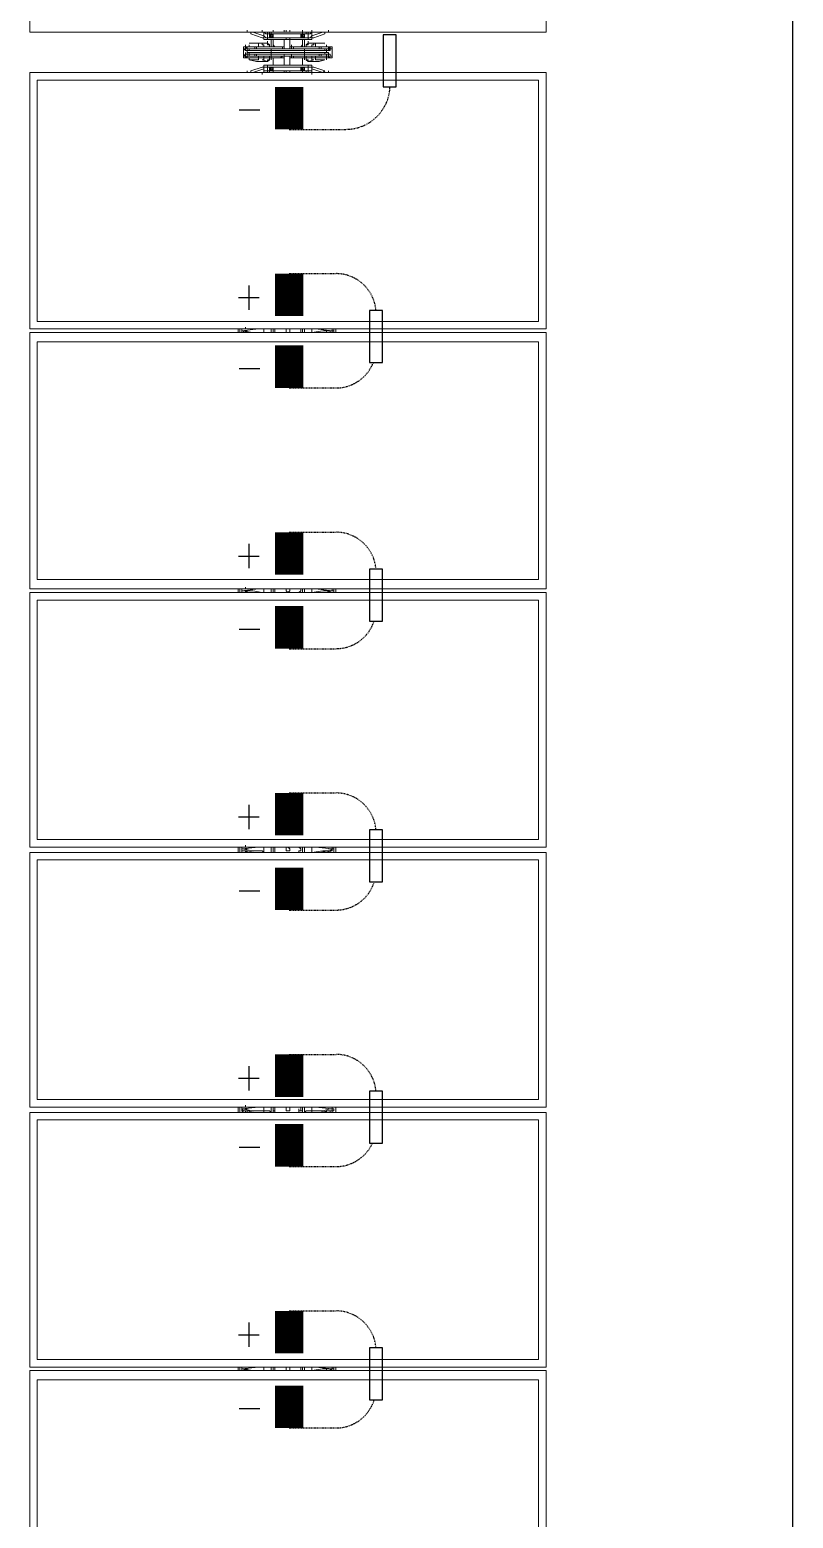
# Model space of a CAD drawing. Header units: feet. Extents: x -13743 to 68376, y -48 to 67763.
# Drawn here: x -63.2 to 70.7, y 64469.4 to 64730.5 of the extents above; entities that cross this region are included whole.
import ezdxf
from ezdxf.lldxf.tags import DXFTag

# ---------------------------------------------------------------- set-up
doc = ezdxf.new("R2010")
doc.units = ezdxf.units.FT
doc.header["$MEASUREMENT"] = 0
doc.linetypes.add('HIDDEN', pattern=[0.375, 0.25, -0.125])
for name, color, linetype in [('E-DC HARNESS-POS', 10, 'DC HARNESS CABLE'), ('E-HARN-COMP', 8, 'Continuous'), ('E-TRNK-CABL-NEG', 6, 'HIDDEN'), ('E-TRUNK-CABLE-POS', 6, 'HIDDEN'), ('Polarity-Text', 7, 'Continuous')]:
    doc.layers.add(name, color=color, linetype=linetype)
doc.styles.get("Standard").update_dxf_attribs({"font": 'arial.ttf'})
tags = doc.linetypes.add('DC HARNESS CABLE', pattern='A,0.5,-0.2,["DH",Standard,S=0.1,R=0,X=-0.1,Y=-0.05],-0.2', length=0.9).pattern_tags.tags
tags[6] = DXFTag(74, 10)

# ---------------------------------------------------------------- blocks, each defined once
blk = doc.blocks.new('A$C4742fff2')
at = {"lineweight": 5}
for points in [[(2.8999, 0.4666), (2.6682, 0.4666), (2.6682, 0), (2.8999, 0)], [(2.6766, 0.46), (2.8915, 0.46), (2.8915, 0.0067), (2.6766, 0.0067)], [(2.9032, 0), (3.1332, 0), (3.1332, 0.4666), (2.9032, 0.4666)], [(2.9099, 0.46), (3.1265, 0.46), (3.1265, 0.0067), (2.9099, 0.0067)], [(3.1382, 0), (3.3682, 0), (3.3682, 0.4666), (3.1382, 0.4666)], [(3.3615, 0.0067), (3.3615, 0.46), (3.1449, 0.46), (3.1449, 0.0067)], [(3.6032, 0.4666), (3.6032, 0), (3.3732, 0), (3.3732, 0.4666)], [(3.5965, 0.46), (3.3799, 0.46), (3.3799, 0.0067), (3.5965, 0.0067)], [(3.8382, 0.4666), (3.6065, 0.4666), (3.6065, 0), (3.8382, 0)], [(3.8298, 0.0067), (3.8298, 0.46), (3.6149, 0.46), (3.6149, 0.0067)], [(4.0732, 0), (3.8415, 0), (3.8415, 0.4666), (4.0732, 0.4666)], [(4.0665, 0.0067), (4.0665, 0.46), (3.8482, 0.46), (3.8482, 0.0067)], [(4.1098, 0), (4.3415, 0), (4.3415, 0.4666), (4.1098, 0.4666)], [(4.0732, 0.2683), (4.0732, 0.27), (4.0732, 0.2767), (4.0732, 0.27)], [(4.0898, 0.2733), (4.0882, 0.2733)], [(4.0948, 0.2683), (4.0932, 0.2683), (4.0932, 0.2717), (4.0948, 0.2733), (4.0948, 0.2717), (4.0948, 0.2733), (4.0965, 0.2733), (4.0948, 0.2733), (4.0965, 0.2733), (4.0948, 0.2733), (4.0932, 0.2717), (4.0948, 0.2717), (4.0932, 0.2717), (4.0948, 0.2717), (4.0932, 0.2717), (4.0932, 0.2683), (4.0948, 0.2683), (4.0948, 0.27), (4.0932, 0.27), (4.0948, 0.27), (4.0965, 0.27), (4.0948, 0.27), (4.0965, 0.27), (4.0965, 0.2717), (4.0982, 0.2717), (4.0965, 0.2717), (4.0965, 0.2733), (4.0948, 0.2733), (4.0965, 0.2733), (4.0948, 0.2733), (4.0965, 0.2733), (4.0965, 0.2717), (4.0965, 0.27), (4.0948, 0.27)], [(4.0948, 0.2717), (4.0965, 0.2717), (4.0948, 0.2717), (4.0932, 0.2717)], [(4.0965, 0.2717), (4.0948, 0.2717)], [(4.1098, 0.27), (4.1098, 0.2683), (4.1098, 0.27), (4.1098, 0.2767)], [(4.0732, 0.2167), (4.0732, 0.215), (4.0748, 0.215), (4.0782, 0.215), (4.0798, 0.215), (4.0798, 0.2517), (4.0782, 0.2517), (4.0798, 0.2517), (4.0798, 0.255), (4.0782, 0.255), (4.0782, 0.2517), (4.0748, 0.2517), (4.0748, 0.25), (4.0732, 0.25), (4.0732, 0.2517), (4.0732, 0.25), (4.0748, 0.25), (4.0748, 0.2517), (4.0782, 0.2517), (4.0782, 0.255), (4.0765, 0.255), (4.0782, 0.255), (4.0782, 0.2567), (4.0748, 0.2667), (4.0782, 0.2567), (4.0782, 0.255), (4.0765, 0.255), (4.0732, 0.255), (4.0748, 0.255), (4.0748, 0.2517), (4.0732, 0.2517), (4.0732, 0.2533), (4.0732, 0.2517), (4.0748, 0.2517), (4.0748, 0.255), (4.0732, 0.255), (4.0765, 0.255), (4.0782, 0.255), (4.0782, 0.2567), (4.0782, 0.255), (4.0798, 0.255), (4.0782, 0.255), (4.0798, 0.255), (4.0798, 0.2517), (4.0782, 0.2517), (4.0798, 0.2517), (4.0798, 0.215), (4.0782, 0.215), (4.0748, 0.215), (4.0748, 0.2117), (4.0732, 0.2117), (4.0765, 0.2117), (4.0782, 0.2117), (4.0782, 0.21), (4.0748, 0.2), (4.0782, 0.21), (4.0782, 0.2117), (4.0765, 0.2117), (4.0782, 0.2117), (4.0782, 0.21), (4.0782, 0.2117), (4.0798, 0.2117), (4.0798, 0.215), (4.0782, 0.215), (4.0782, 0.2117), (4.0765, 0.2117), (4.0732, 0.2117), (4.0748, 0.2117), (4.0748, 0.215), (4.0732, 0.215)], [(4.0848, 0.2517), (4.0848, 0.25), (4.0832, 0.2517), (4.0848, 0.25), (4.0832, 0.2517), (4.0832, 0.2617), (4.0832, 0.2517), (4.0832, 0.2533), (4.0832, 0.2517), (4.0832, 0.2617), (4.0848, 0.2683), (4.0832, 0.2617), (4.0832, 0.2517), (4.0848, 0.25), (4.0832, 0.2517), (4.0848, 0.25), (4.0848, 0.2517), (4.0832, 0.2517)], [(4.0832, 0.26), (4.0832, 0.2583)], [(4.0848, 0.2567), (4.0832, 0.2517), (4.0848, 0.2517), (4.0848, 0.25), (4.0865, 0.25), (4.0865, 0.255), (4.0848, 0.255)], [(4.0848, 0.2567), (4.0832, 0.2517), (4.0848, 0.2517), (4.0848, 0.25), (4.0865, 0.25), (4.0865, 0.255), (4.0848, 0.255)], [(4.0865, 0.2683), (4.0865, 0.26), (4.0865, 0.2683), (4.0848, 0.2683), (4.0848, 0.26), (4.0848, 0.2683)], [(4.0848, 0.26), (4.0865, 0.26), (4.0865, 0.2567), (4.0865, 0.26)], [(4.0898, 0.2683), (4.0898, 0.2483), (4.0882, 0.2483), (4.0882, 0.2683)], [(4.0898, 0.2683), (4.0898, 0.2483), (4.0882, 0.2483), (4.0882, 0.2683)], [(4.0898, 0.2633), (4.0882, 0.2633)], [(4.0898, 0.2617), (4.0882, 0.2617)], [(4.0965, 0.2633), (4.0948, 0.2633)], [(4.0965, 0.24), (4.0965, 0.2617), (4.0948, 0.2617), (4.0965, 0.2617), (4.0965, 0.24), (4.0965, 0.2383), (4.0948, 0.2383), (4.0965, 0.2383)], [(4.0982, 0.2683), (4.0965, 0.2683), (4.0965, 0.26), (4.0965, 0.2567), (4.0965, 0.26), (4.0965, 0.2683)], [(4.0998, 0.2683), (4.0998, 0.2617), (4.0998, 0.2517), (4.0982, 0.2517), (4.0982, 0.25), (4.0965, 0.25), (4.0982, 0.25), (4.0982, 0.2517), (4.0998, 0.2517), (4.0998, 0.2617), (4.0998, 0.2683), (4.0998, 0.26), (4.0965, 0.26), (4.0998, 0.26)], [(4.0998, 0.2517), (4.0998, 0.2567), (4.0982, 0.2567), (4.0982, 0.255), (4.0965, 0.255), (4.0965, 0.25), (4.0965, 0.255), (4.0982, 0.255), (4.0982, 0.2567), (4.0998, 0.2567), (4.0998, 0.2517), (4.0982, 0.25), (4.0998, 0.2517), (4.0998, 0.2617), (4.0998, 0.2517), (4.1015, 0.2517)], [(4.0998, 0.2583), (4.0998, 0.26)], [(4.1048, 0.2517), (4.1048, 0.2533), (4.1065, 0.255), (4.1098, 0.255), (4.1082, 0.2533), (4.1082, 0.2517), (4.1048, 0.2517), (4.1032, 0.2517), (4.1032, 0.255), (4.1048, 0.255), (4.1032, 0.255), (4.1032, 0.2517), (4.1048, 0.2517), (4.1048, 0.2533), (4.1065, 0.255), (4.1048, 0.255), (4.1048, 0.2567), (4.1082, 0.2667), (4.1048, 0.2567), (4.1048, 0.255), (4.1065, 0.255), (4.1098, 0.255), (4.1082, 0.2533), (4.1082, 0.2517), (4.1098, 0.2517), (4.1098, 0.2533), (4.1098, 0.2517), (4.1098, 0.25), (4.1098, 0.2517), (4.1082, 0.2517), (4.1082, 0.25), (4.1098, 0.25), (4.1098, 0.2167), (4.1082, 0.2167), (4.1098, 0.2167), (4.1098, 0.25), (4.1082, 0.25), (4.1082, 0.2517)], [(4.1048, 0.2567), (4.1048, 0.255), (4.1065, 0.255), (4.1082, 0.255), (4.1065, 0.255), (4.1048, 0.255)], [(4.0782, 0.25), (4.0782, 0.2483), (4.0782, 0.2467), (4.0765, 0.2467), (4.0748, 0.2467), (4.0732, 0.2467), (4.0748, 0.2467), (4.0765, 0.2467), (4.0782, 0.2467), (4.0782, 0.2483), (4.0765, 0.2483), (4.0748, 0.2483), (4.0748, 0.2467), (4.0765, 0.2467), (4.0782, 0.2467), (4.0782, 0.2483), (4.0765, 0.2483), (4.0748, 0.2483), (4.0748, 0.25), (4.0765, 0.25)], [(4.0748, 0.2167), (4.0748, 0.215), (4.0748, 0.2167), (4.0732, 0.2167), (4.0732, 0.25), (4.0732, 0.2167)], [(4.0765, 0.25), (4.0748, 0.2483), (4.0765, 0.2467), (4.0782, 0.2483)], [(4.0765, 0.25), (4.0748, 0.2483), (4.0765, 0.2467), (4.0782, 0.2483)], [(4.0765, 0.2483), (4.0782, 0.2483), (4.0782, 0.2467), (4.0765, 0.2467), (4.0748, 0.2467), (4.0748, 0.2483)], [(4.0782, 0.2483), (4.0765, 0.2483)], [(4.0782, 0.2483), (4.0765, 0.2483)], [(4.0798, 0.2467), (4.0865, 0.2467)], [(4.0865, 0.2483), (4.0848, 0.2483)], [(4.0882, 0.2483), (4.0865, 0.2483)], [(4.0965, 0.2483), (4.0982, 0.2483), (4.1032, 0.2483)], [(4.0965, 0.2483), (4.0982, 0.2483), (4.1032, 0.2483)], [(4.0965, 0.2467), (4.1032, 0.2467)], [(4.0965, 0.245), (4.0982, 0.2467)], [(4.1015, 0.2517), (4.0998, 0.2517), (4.0982, 0.25), (4.0982, 0.2517), (4.0982, 0.25), (4.0998, 0.2517), (4.0998, 0.2533), (4.0998, 0.2517)], [(4.0998, 0.2517), (4.0982, 0.25)], [(4.0998, 0.2483), (4.0982, 0.2483)], [(4.0998, 0.2483), (4.0982, 0.2483)], [(4.1048, 0.215), (4.1032, 0.215), (4.1032, 0.2117), (4.1048, 0.2117), (4.1065, 0.2117), (4.1048, 0.2133), (4.1048, 0.215), (4.1032, 0.215), (4.1032, 0.2517), (4.1048, 0.2517), (4.1032, 0.2517), (4.1032, 0.215), (4.1048, 0.215), (4.1082, 0.215), (4.1082, 0.2167), (4.1082, 0.215)], [(4.1082, 0.2483), (4.1065, 0.25), (4.1065, 0.2483), (4.1048, 0.2483), (4.1048, 0.2467), (4.1065, 0.2467), (4.1082, 0.2467)], [(4.1065, 0.25), (4.1048, 0.2483), (4.1065, 0.2467), (4.1082, 0.2483)], [(4.1082, 0.2467), (4.1082, 0.2483), (4.1065, 0.25), (4.1065, 0.2483), (4.1082, 0.2483), (4.1065, 0.2483), (4.1082, 0.2483), (4.1065, 0.2483), (4.1082, 0.2483), (4.1065, 0.2483), (4.1082, 0.2483), (4.1065, 0.2483), (4.1048, 0.2483), (4.1048, 0.2467), (4.1065, 0.2467)], [(4.1065, 0.25), (4.1048, 0.2483), (4.1065, 0.2467), (4.1082, 0.2483)], [(4.1082, 0.25), (4.1082, 0.2483), (4.1082, 0.25), (4.1065, 0.25)], [(4.1082, 0.2467), (4.1065, 0.2467), (4.1082, 0.2467), (4.1082, 0.2483), (4.1098, 0.2483), (4.1082, 0.2483)], [(4.1115, 0.2467), (4.1098, 0.2467)], [(2.9015, 0.235), (2.8999, 0.235), (2.8999, 0.2317), (2.9032, 0.2317), (2.9032, 0.2333), (2.9032, 0.235)], [(3.1365, 0.235), (3.1349, 0.235), (3.1349, 0.2317), (3.1382, 0.2317), (3.1382, 0.2333), (3.1382, 0.235)], [(3.3715, 0.235), (3.3699, 0.235), (3.3699, 0.2317), (3.3715, 0.2317), (3.3732, 0.2333), (3.3732, 0.235)], [(3.6049, 0.235), (3.6032, 0.2333), (3.6049, 0.2317), (3.6065, 0.2317), (3.6065, 0.2333), (3.6065, 0.235)], [(3.8398, 0.235), (3.8382, 0.235), (3.8382, 0.2317), (3.8415, 0.2317), (3.8415, 0.2333), (3.8415, 0.235)], [(4.0748, 0.2367), (4.0732, 0.2367)], [(4.0748, 0.235), (4.0732, 0.235)], [(4.0748, 0.2317), (4.0732, 0.2317)], [(4.0748, 0.2317), (4.0732, 0.2317)], [(4.0798, 0.2367), (4.0882, 0.2367), (4.0865, 0.2367), (4.0882, 0.2367), (4.0898, 0.2367), (4.0882, 0.2367)], [(4.0798, 0.235), (4.0798, 0.2317), (4.0882, 0.2317), (4.0798, 0.2317)], [(4.0882, 0.2367), (4.0865, 0.2367)], [(4.0898, 0.2367), (4.0882, 0.2367), (4.0865, 0.2367), (4.0882, 0.2367)], [(4.0882, 0.2367), (4.0865, 0.2367)], [(4.0898, 0.23), (4.0882, 0.23), (4.0865, 0.23), (4.0865, 0.2267), (4.0865, 0.23), (4.0865, 0.2317), (4.0865, 0.23), (4.0882, 0.23), (4.0898, 0.23), (4.0882, 0.23)], [(4.0865, 0.2317), (4.0865, 0.23)], [(4.0865, 0.23), (4.0865, 0.2267)], [(4.0948, 0.2367), (4.1032, 0.2367)], [(4.1048, 0.2317), (4.1032, 0.2317), (4.0948, 0.2317), (4.1032, 0.2317)], [(4.0982, 0.2367), (4.0965, 0.2367), (4.0965, 0.24), (4.0965, 0.2367)], [(4.0982, 0.2367), (4.0965, 0.2367)], [(4.0965, 0.23), (4.0982, 0.23), (4.0965, 0.23), (4.0965, 0.2317)], [(4.0965, 0.2267), (4.0965, 0.23)], [(4.1032, 0.2317), (4.1032, 0.235), (4.1048, 0.235), (4.1032, 0.235)], [(4.1115, 0.2367), (4.1098, 0.2367)], [(4.1115, 0.235), (4.1098, 0.235)], [(4.1115, 0.2317), (4.1098, 0.2317)], [(4.1115, 0.2317), (4.1098, 0.2317)], [(4.0765, 0.2183), (4.0782, 0.2183), (4.0782, 0.22), (4.0765, 0.22), (4.0748, 0.22), (4.0732, 0.22), (4.0748, 0.22), (4.0765, 0.22), (4.0782, 0.22), (4.0765, 0.22), (4.0782, 0.22), (4.0765, 0.22), (4.0782, 0.22), (4.0765, 0.22), (4.0782, 0.22), (4.0765, 0.22), (4.0782, 0.22), (4.0782, 0.2183), (4.0765, 0.2183), (4.0748, 0.2183), (4.0748, 0.22), (4.0748, 0.2217), (4.0765, 0.2217), (4.0782, 0.2217), (4.0782, 0.22), (4.0782, 0.2183)], [(4.0765, 0.2217), (4.0748, 0.22), (4.0765, 0.2183), (4.0782, 0.22)], [(4.0765, 0.2217), (4.0748, 0.22), (4.0765, 0.2183), (4.0782, 0.22)], [(4.0765, 0.2183), (4.0748, 0.2183), (4.0748, 0.22), (4.0748, 0.2183)], [(4.0782, 0.22), (4.0765, 0.22)], [(4.0782, 0.22), (4.0765, 0.22)], [(4.0865, 0.2117), (4.0865, 0.2083), (4.0865, 0.2117), (4.0848, 0.2117), (4.0848, 0.21), (4.0832, 0.215), (4.0832, 0.2133), (4.0832, 0.215), (4.0848, 0.215), (4.0848, 0.2167), (4.0865, 0.2167), (4.0865, 0.2117), (4.0865, 0.2167), (4.0848, 0.2167), (4.0848, 0.215), (4.0832, 0.215), (4.0848, 0.2167), (4.0832, 0.215), (4.0848, 0.21), (4.0848, 0.2117)], [(4.0832, 0.215), (4.0848, 0.2167), (4.0848, 0.215), (4.0848, 0.2167), (4.0832, 0.215), (4.0848, 0.2167)], [(4.0965, 0.2267), (4.0965, 0.205), (4.0948, 0.205), (4.0965, 0.205), (4.0965, 0.2267), (4.0965, 0.2283), (4.0948, 0.2283), (4.0965, 0.2283)], [(4.0982, 0.22), (4.1032, 0.22), (4.0965, 0.22), (4.1032, 0.22), (4.0982, 0.22), (4.0965, 0.2217)], [(4.0982, 0.2183), (4.0998, 0.2183), (4.0982, 0.2183), (4.0965, 0.2183), (4.1032, 0.2183), (4.0965, 0.2183)], [(4.0965, 0.2083), (4.0965, 0.2117), (4.0965, 0.2167), (4.0982, 0.2167), (4.0982, 0.215), (4.0998, 0.215), (4.0998, 0.21), (4.0998, 0.215), (4.0982, 0.215), (4.0982, 0.2167), (4.0965, 0.2167), (4.0965, 0.2117), (4.0982, 0.2117), (4.0982, 0.21), (4.0998, 0.21), (4.0998, 0.2083), (4.0998, 0.21), (4.0982, 0.21), (4.0982, 0.2117), (4.0965, 0.2117)], [(4.0998, 0.2183), (4.0982, 0.2183)], [(4.0982, 0.2167), (4.0998, 0.215)], [(4.0982, 0.2167), (4.0998, 0.215), (4.0998, 0.205), (4.0998, 0.215), (4.0998, 0.2133), (4.0998, 0.215), (4.0998, 0.2), (4.0998, 0.215), (4.0982, 0.2167), (4.0998, 0.215), (4.0982, 0.2167), (4.0982, 0.215)], [(4.1065, 0.2217), (4.1048, 0.22), (4.1065, 0.2183), (4.1082, 0.22)], [(4.1048, 0.2217), (4.1048, 0.22), (4.1048, 0.2183), (4.1065, 0.2183), (4.1048, 0.2183), (4.1048, 0.22), (4.1065, 0.22), (4.1082, 0.22), (4.1065, 0.22), (4.1082, 0.22), (4.1065, 0.22), (4.1082, 0.22), (4.1065, 0.22), (4.1082, 0.22), (4.1065, 0.22), (4.1082, 0.22), (4.1082, 0.2217), (4.1065, 0.2217)], [(4.1098, 0.22), (4.1115, 0.22), (4.1098, 0.22), (4.1082, 0.22), (4.1082, 0.2183), (4.1082, 0.22), (4.1065, 0.2217), (4.1065, 0.22), (4.1082, 0.22), (4.1065, 0.22), (4.1082, 0.22), (4.1065, 0.22), (4.1082, 0.22), (4.1065, 0.22), (4.1082, 0.22), (4.1065, 0.22), (4.1048, 0.22), (4.1048, 0.2183), (4.1065, 0.2183), (4.1048, 0.2183), (4.1048, 0.22), (4.1048, 0.2217), (4.1065, 0.2217), (4.1082, 0.2217), (4.1082, 0.22), (4.1065, 0.2217), (4.1065, 0.22), (4.1082, 0.22)], [(4.1065, 0.2217), (4.1048, 0.22), (4.1065, 0.2183), (4.1082, 0.22)], [(4.1082, 0.2183), (4.1065, 0.2183), (4.1082, 0.2183), (4.1065, 0.2183), (4.1082, 0.2183), (4.1082, 0.22)], [(4.1098, 0.215), (4.1098, 0.2167)], [(4.0732, 0.215), (4.0732, 0.2133)], [(4.0782, 0.215), (4.0798, 0.215), (4.0798, 0.2117), (4.0782, 0.2117)], [(4.0832, 0.215), (4.0832, 0.205), (4.0832, 0.215), (4.0832, 0.205), (4.0848, 0.2), (4.0848, 0.2083), (4.0865, 0.2083), (4.0865, 0.1983), (4.0848, 0.1983), (4.0865, 0.1983), (4.0865, 0.2083), (4.0848, 0.2083), (4.0848, 0.2), (4.0832, 0.205)], [(4.0832, 0.21), (4.0832, 0.2083)], [(4.0898, 0.205), (4.0882, 0.205)], [(4.0898, 0.2033), (4.0882, 0.2033)], [(4.0965, 0.2033), (4.0948, 0.2033)], [(4.0982, 0.1983), (4.0965, 0.1983), (4.0982, 0.1983), (4.0965, 0.1983), (4.0965, 0.2083), (4.0998, 0.2083), (4.0998, 0.2), (4.0998, 0.2083), (4.0965, 0.2083), (4.0965, 0.1983)], [(4.1015, 0.215), (4.0998, 0.215)], [(4.1048, 0.2117), (4.1048, 0.21), (4.1048, 0.2117), (4.1032, 0.2117), (4.1032, 0.215), (4.1048, 0.215), (4.1048, 0.2133), (4.1065, 0.2117)], [(4.1065, 0.2117), (4.1098, 0.2117), (4.1082, 0.2133), (4.1082, 0.215), (4.1098, 0.215), (4.1098, 0.2133), (4.1098, 0.215), (4.1082, 0.215), (4.1082, 0.2133), (4.1098, 0.2117), (4.1065, 0.2117), (4.1048, 0.2117), (4.1048, 0.21), (4.1082, 0.2), (4.1048, 0.21), (4.1048, 0.2117), (4.1065, 0.2117), (4.1082, 0.2117)], [(4.0732, 0.1967), (4.0732, 0.1983), (4.0732, 0.1967), (4.0732, 0.19)], [(4.0865, 0.1933), (4.0865, 0.195), (4.0882, 0.1967), (4.0882, 0.1983), (4.0865, 0.1983), (4.0882, 0.1983), (4.0882, 0.1967), (4.0865, 0.195)], [(4.0882, 0.1933), (4.0865, 0.1933), (4.0882, 0.1933), (4.0898, 0.1933), (4.0882, 0.1933), (4.0898, 0.1933), (4.0882, 0.1933), (4.0882, 0.195), (4.0898, 0.195), (4.0882, 0.195), (4.0898, 0.195), (4.0882, 0.195)], [(4.0898, 0.1967), (4.0898, 0.195), (4.0882, 0.195), (4.0898, 0.195)], [(4.0915, 0.1967), (4.0898, 0.1967)], [(4.0932, 0.1983), (4.0915, 0.1983)], [(4.0948, 0.2), (4.0932, 0.2)], [(4.0948, 0.195), (4.0932, 0.195)], [(4.0965, 0.195), (4.0948, 0.195)], [(4.0965, 0.195), (4.0948, 0.195)], [(4.1098, 0.19), (4.1098, 0.1967), (4.1098, 0.1983), (4.1098, 0.1967)]]:
    blk.add_lwpolyline(points, close=True, dxfattribs=at)
for points in [[(4.0665, 0.0067), (4.0665, 0.46)], [(4.0732, 0), (4.0732, 0.4666)], [(4.1098, 0.4666), (4.1098, 0)], [(2.9032, 0.2783), (2.8999, 0.2783)], [(2.8999, 0.27), (2.8999, 0.2717), (2.9015, 0.2733), (2.9015, 0.275), (2.9032, 0.275), (2.9015, 0.275), (2.8999, 0.265), (2.8999, 0.255), (2.9015, 0.255)], [(2.9015, 0.27), (2.9015, 0.2733)], [(3.1382, 0.2783), (3.1332, 0.2783)], [(3.1332, 0.255), (3.1349, 0.255), (3.1349, 0.265), (3.1365, 0.275), (3.1382, 0.275), (3.1365, 0.275), (3.1349, 0.2733), (3.1349, 0.2717), (3.1349, 0.27)], [(3.1365, 0.27), (3.1365, 0.2733)], [(3.3732, 0.2783), (3.3682, 0.2783)], [(3.3682, 0.27), (3.3699, 0.2717), (3.3699, 0.275), (3.3715, 0.275), (3.3732, 0.275)], [(3.3699, 0.255), (3.3682, 0.255), (3.3699, 0.2567), (3.3699, 0.265), (3.3715, 0.275)], [(3.3715, 0.27), (3.3715, 0.2733)], [(3.6065, 0.2783), (3.6032, 0.2783)], [(3.6032, 0.27), (3.6049, 0.2717), (3.6049, 0.275), (3.6065, 0.275)], [(3.6049, 0.255), (3.6032, 0.255), (3.6032, 0.2567), (3.6049, 0.265), (3.6049, 0.275)], [(3.6065, 0.27), (3.6065, 0.2733)], [(3.8415, 0.2783), (3.8382, 0.2783)], [(3.8398, 0.255), (3.8382, 0.255), (3.8382, 0.265), (3.8398, 0.275), (3.8415, 0.275), (3.8398, 0.275), (3.8398, 0.2733), (3.8382, 0.2733), (3.8382, 0.2717), (3.8382, 0.27)], [(3.8398, 0.27), (3.8398, 0.2733)], [(4.0882, 0.2683), (4.0882, 0.27), (4.0865, 0.2717), (4.0865, 0.2733), (4.0882, 0.2733), (4.0882, 0.2717), (4.0898, 0.2717), (4.0898, 0.2683), (4.0915, 0.2683), (4.0915, 0.27), (4.0898, 0.27), (4.0915, 0.27), (4.0932, 0.27), (4.0948, 0.27)], [(4.0898, 0.2733), (4.0882, 0.2733), (4.0898, 0.2717), (4.0898, 0.2683), (4.0915, 0.2683), (4.0915, 0.2483), (4.0915, 0.2683), (4.0915, 0.27), (4.0898, 0.27), (4.0882, 0.27), (4.0865, 0.27), (4.0865, 0.2717), (4.0882, 0.2717), (4.0882, 0.2733), (4.0865, 0.2733), (4.0865, 0.2717), (4.0882, 0.27), (4.0882, 0.2683)], [(4.0865, 0.2617), (4.0865, 0.24), (4.0865, 0.2367), (4.0865, 0.24), (4.0865, 0.2367), (4.0865, 0.24), (4.0882, 0.2383), (4.0865, 0.24), (4.0865, 0.2617), (4.0865, 0.2717), (4.0865, 0.27), (4.0882, 0.27)], [(4.0865, 0.2717), (4.0882, 0.2717)], [(4.0865, 0.2717), (4.0865, 0.2617)], [(4.0898, 0.2717), (4.0882, 0.2733)], [(4.0882, 0.2733), (4.0898, 0.2733)], [(4.0882, 0.2733), (4.0898, 0.2733)], [(4.0882, 0.2733), (4.0898, 0.2733)], [(4.0882, 0.2733), (4.0898, 0.2733)], [(4.0882, 0.2733), (4.0898, 0.2733)], [(4.0882, 0.2717), (4.0898, 0.2717), (4.0882, 0.2717)], [(4.0882, 0.2717), (4.0898, 0.2717)], [(4.0882, 0.2717), (4.0898, 0.2717), (4.0882, 0.2717)], [(4.0882, 0.27), (4.0898, 0.27)], [(4.0948, 0.2733), (4.0898, 0.2733)], [(4.0948, 0.2733), (4.0898, 0.2733)], [(4.0898, 0.2717), (4.0915, 0.2717)], [(4.0898, 0.2717), (4.0915, 0.2717)], [(4.0898, 0.2717), (4.0915, 0.2717)], [(4.0898, 0.2717), (4.0915, 0.2717)], [(4.0898, 0.2717), (4.0915, 0.2717)], [(4.0898, 0.2717), (4.0915, 0.2717)], [(4.0898, 0.2717), (4.0915, 0.2717)], [(4.0898, 0.2717), (4.0915, 0.2717)], [(4.0898, 0.27), (4.0915, 0.27)], [(4.0915, 0.27), (4.0932, 0.27)], [(4.0932, 0.2717), (4.0948, 0.2717)], [(4.0932, 0.2717), (4.0948, 0.2717)], [(4.0932, 0.27), (4.0948, 0.27)], [(4.0965, 0.2717), (4.0948, 0.27)], [(4.0965, 0.2717), (4.0948, 0.27)], [(4.0965, 0.2617), (4.0965, 0.2717)], [(4.0965, 0.2617), (4.0965, 0.2717)], [(4.0732, 0.2667), (4.0732, 0.2667)], [(4.0732, 0.2667), (4.0732, 0.2667)], [(4.0832, 0.2617), (4.0832, 0.2617)], [(4.0832, 0.2617), (4.0832, 0.2617)], [(4.0898, 0.2), (4.0915, 0.2), (4.0915, 0.1967), (4.0898, 0.1967), (4.0898, 0.195), (4.0882, 0.195), (4.0882, 0.1933), (4.0932, 0.1933), (4.0948, 0.1933), (4.0965, 0.1933), (4.0948, 0.1933), (4.0948, 0.195), (4.0932, 0.195), (4.0932, 0.1967), (4.0932, 0.195), (4.0948, 0.195), (4.0932, 0.1967), (4.0932, 0.195), (4.0932, 0.1967), (4.0948, 0.1967), (4.0932, 0.1967), (4.0948, 0.1967), (4.0932, 0.1967), (4.0932, 0.1983), (4.0932, 0.2183), (4.0915, 0.2183), (4.0915, 0.2483), (4.0932, 0.2483), (4.0932, 0.2683), (4.0948, 0.2683), (4.0948, 0.2483), (4.0932, 0.2483), (4.0932, 0.2183), (4.0948, 0.2183), (4.0948, 0.2483), (4.0948, 0.2183), (4.0932, 0.2183), (4.0932, 0.2483), (4.0948, 0.2483), (4.0948, 0.2683), (4.0932, 0.2683), (4.0932, 0.2483), (4.0915, 0.2483), (4.0915, 0.2183), (4.0932, 0.2183), (4.0932, 0.1983), (4.0948, 0.1983), (4.0948, 0.2183), (4.0948, 0.1983), (4.0932, 0.1983), (4.0932, 0.1967), (4.0948, 0.1967), (4.0932, 0.1967), (4.0948, 0.195), (4.0948, 0.1933), (4.0948, 0.195), (4.0948, 0.1933), (4.0965, 0.1933), (4.0965, 0.195), (4.0965, 0.1967), (4.0948, 0.1967), (4.0932, 0.1967), (4.0948, 0.1967), (4.0965, 0.1967), (4.0965, 0.195), (4.0965, 0.1967), (4.0948, 0.1967), (4.0965, 0.1967), (4.0965, 0.205), (4.0965, 0.1967), (4.0965, 0.195), (4.0948, 0.1967), (4.0948, 0.1983), (4.0948, 0.1967), (4.0965, 0.195), (4.0965, 0.1933), (4.0948, 0.1933), (4.0932, 0.1933), (4.0882, 0.1933), (4.0882, 0.195), (4.0898, 0.195), (4.0898, 0.1967), (4.0915, 0.1967), (4.0898, 0.1967), (4.0882, 0.1967), (4.0898, 0.1967), (4.0898, 0.1983), (4.0898, 0.1967), (4.0882, 0.1967), (4.0865, 0.1967), (4.0865, 0.195), (4.0865, 0.1967), (4.0865, 0.205), (4.0865, 0.2267), (4.0865, 0.2283), (4.0882, 0.2283)], [(4.0982, 0.2683), (4.0982, 0.2683)], [(4.0982, 0.2683), (4.0982, 0.2683)], [(4.0998, 0.2617), (4.0998, 0.2617)], [(4.0998, 0.2617), (4.0998, 0.2617)], [(4.1098, 0.2667), (4.1098, 0.2667)], [(4.1098, 0.2667), (4.1098, 0.2667)], [(2.9015, 0.2483), (2.8999, 0.2483), (2.8999, 0.255)], [(2.9032, 0.2483), (2.8999, 0.2483)], [(2.9032, 0.2467), (2.8999, 0.2467), (2.9015, 0.2467)], [(2.8999, 0.2467), (2.8999, 0.245), (2.9032, 0.245)], [(3.1365, 0.2483), (3.1349, 0.2483), (3.1332, 0.2483), (3.1349, 0.25), (3.1349, 0.255)], [(3.1382, 0.2483), (3.1332, 0.2483)], [(3.1382, 0.2467), (3.1349, 0.2467), (3.1332, 0.2467)], [(3.1382, 0.245), (3.1349, 0.245), (3.1332, 0.245)], [(3.1349, 0.245), (3.1349, 0.2467)], [(3.3699, 0.2483), (3.3682, 0.2483), (3.3682, 0.255)], [(3.3732, 0.2483), (3.3682, 0.2483)], [(3.3732, 0.2467), (3.3682, 0.2467), (3.3699, 0.2467)], [(3.3732, 0.245), (3.3699, 0.245), (3.3682, 0.245), (3.3682, 0.2467)], [(3.6049, 0.2483), (3.6032, 0.2483), (3.6032, 0.255)], [(3.6065, 0.2483), (3.6032, 0.2483)], [(3.6065, 0.2467), (3.6032, 0.2467), (3.6049, 0.2467)], [(3.6032, 0.2467), (3.6032, 0.245), (3.6065, 0.245)], [(3.8398, 0.2483), (3.8382, 0.2483), (3.8382, 0.255)], [(3.8415, 0.2483), (3.8382, 0.2483)], [(3.8415, 0.2467), (3.8382, 0.2467), (3.8398, 0.2467)], [(3.8382, 0.2467), (3.8382, 0.245), (3.8415, 0.245)], [(4.0748, 0.25), (4.0748, 0.25)], [(4.0748, 0.25), (4.0748, 0.2483)], [(4.0748, 0.25), (4.0748, 0.25)], [(4.0765, 0.25), (4.0748, 0.25)], [(4.0748, 0.2483), (4.0765, 0.2483)], [(4.0748, 0.2483), (4.0748, 0.2467)], [(4.0748, 0.2483), (4.0748, 0.2483)], [(4.0748, 0.2483), (4.0748, 0.2467)], [(4.0748, 0.2483), (4.0748, 0.2483)], [(4.0748, 0.2467), (4.0748, 0.2467)], [(4.0748, 0.2467), (4.0748, 0.2467)], [(4.0765, 0.25), (4.0765, 0.2483), (4.0765, 0.25)], [(4.0765, 0.25), (4.0765, 0.25)], [(4.0765, 0.25), (4.0765, 0.2483), (4.0765, 0.25)], [(4.0765, 0.25), (4.0765, 0.25)], [(4.0782, 0.25), (4.0765, 0.25)], [(4.0765, 0.2483), (4.0782, 0.2483)], [(4.0765, 0.2483), (4.0782, 0.2483)], [(4.0765, 0.2483), (4.0782, 0.2483)], [(4.0765, 0.2483), (4.0782, 0.2483)], [(4.0765, 0.2483), (4.0782, 0.2483)], [(4.0765, 0.2483), (4.0782, 0.2483)], [(4.0765, 0.2483), (4.0782, 0.2483)], [(4.0765, 0.2483), (4.0782, 0.2483)], [(4.0765, 0.2483), (4.0782, 0.2483)], [(4.0765, 0.2483), (4.0782, 0.2483)], [(4.0765, 0.2483), (4.0782, 0.2483)], [(4.0765, 0.2483), (4.0782, 0.2483)], [(4.0765, 0.2483), (4.0782, 0.2483)], [(4.0765, 0.2467), (4.0765, 0.2467)], [(4.0765, 0.2467), (4.0765, 0.2467)], [(4.0782, 0.2517), (4.0782, 0.2517)], [(4.0782, 0.2517), (4.0782, 0.2517)], [(4.0782, 0.25), (4.0782, 0.25)], [(4.0782, 0.25), (4.0782, 0.25)], [(4.0782, 0.2483), (4.0782, 0.25)], [(4.0782, 0.2483), (4.0782, 0.2483)], [(4.0782, 0.2483), (4.0782, 0.2483)], [(4.0782, 0.2467), (4.0782, 0.2467)], [(4.0782, 0.2467), (4.0782, 0.2467)], [(4.0798, 0.2517), (4.0798, 0.2517)], [(4.0798, 0.2517), (4.0798, 0.2517)], [(4.0848, 0.2483), (4.0865, 0.2483)], [(4.0865, 0.2483), (4.0848, 0.2483)], [(4.0848, 0.2483), (4.0865, 0.2483)], [(4.0848, 0.2483), (4.0865, 0.2483)], [(4.0865, 0.2483), (4.0882, 0.2483)], [(4.0865, 0.2483), (4.0882, 0.2483)], [(4.0898, 0.2483), (4.0898, 0.2183), (4.0882, 0.2183), (4.0882, 0.2483)], [(4.0898, 0.2483), (4.0898, 0.2183), (4.0882, 0.2183), (4.0882, 0.2483)], [(4.0915, 0.2483), (4.0898, 0.2483)], [(4.0915, 0.2483), (4.0898, 0.2483)], [(4.1032, 0.2517), (4.1032, 0.2517)], [(4.1032, 0.2517), (4.1032, 0.2517)], [(4.1048, 0.25), (4.1048, 0.2483)], [(4.1048, 0.25), (4.1048, 0.25)], [(4.1065, 0.25), (4.1048, 0.25)], [(4.1048, 0.25), (4.1048, 0.2483)], [(4.1048, 0.25), (4.1048, 0.25)], [(4.1065, 0.25), (4.1048, 0.25)], [(4.1048, 0.2483), (4.1048, 0.2467)], [(4.1048, 0.2483), (4.1048, 0.2483)], [(4.1048, 0.2483), (4.1048, 0.2467)], [(4.1048, 0.2483), (4.1048, 0.2483)], [(4.1048, 0.2467), (4.1065, 0.2467)], [(4.1048, 0.2467), (4.1048, 0.2467)], [(4.1048, 0.2467), (4.1065, 0.2467)], [(4.1048, 0.2467), (4.1048, 0.2467)], [(4.1065, 0.25), (4.1065, 0.25)], [(4.1065, 0.25), (4.1065, 0.25)], [(4.1065, 0.2483), (4.1082, 0.2483)], [(4.1065, 0.2483), (4.1082, 0.2483)], [(4.1065, 0.2483), (4.1082, 0.2483)], [(4.1065, 0.2483), (4.1082, 0.2483)], [(4.1065, 0.2483), (4.1082, 0.2483)], [(4.1065, 0.2483), (4.1082, 0.2483)], [(4.1065, 0.2483), (4.1082, 0.2483)], [(4.1065, 0.2483), (4.1082, 0.2483)], [(4.1065, 0.2483), (4.1082, 0.2483)], [(4.1065, 0.2483), (4.1082, 0.2483)], [(4.1065, 0.2467), (4.1065, 0.2467)], [(4.1065, 0.2467), (4.1065, 0.2467)], [(4.1082, 0.25), (4.1082, 0.25)], [(4.1082, 0.25), (4.1082, 0.25)], [(4.1082, 0.2483), (4.1082, 0.2483)], [(4.1082, 0.2483), (4.1082, 0.2483)], [(4.1082, 0.2467), (4.1082, 0.2467)], [(4.1082, 0.2467), (4.1082, 0.2467)], [(4.0965, 0.2367), (4.0965, 0.24)], [(4.0965, 0.24), (4.0965, 0.2367)], [(4.0965, 0.2367), (4.0982, 0.2367)], [(4.0965, 0.2367), (4.0982, 0.2367)], [(4.0965, 0.2367), (4.0982, 0.2367)], [(4.0965, 0.2367), (4.0982, 0.2367)], [(4.0965, 0.23), (4.0965, 0.2317)], [(4.0965, 0.2317), (4.0965, 0.23)], [(4.0965, 0.23), (4.0965, 0.2267)], [(4.0965, 0.23), (4.0965, 0.2267)], [(4.0965, 0.23), (4.0982, 0.23)], [(4.0965, 0.23), (4.0982, 0.23)], [(2.9032, 0.2233), (2.9032, 0.2217), (2.8999, 0.2217), (2.8999, 0.2233), (2.8999, 0.22), (2.8999, 0.2183)], [(2.9032, 0.22), (2.8999, 0.22), (2.9015, 0.22)], [(2.9032, 0.2183), (2.8999, 0.2183), (2.8999, 0.2117), (2.9015, 0.2017), (2.9015, 0.1933), (2.9032, 0.1933)], [(3.1382, 0.2233), (3.1382, 0.2217), (3.1349, 0.2217), (3.1349, 0.2233), (3.1332, 0.2233)], [(3.1349, 0.2117), (3.1349, 0.2167), (3.1332, 0.2183), (3.1332, 0.22), (3.1349, 0.22), (3.1382, 0.22)], [(3.1382, 0.2183), (3.1349, 0.2183), (3.1332, 0.2183)], [(3.1349, 0.22), (3.1349, 0.2233), (3.1365, 0.2233)], [(3.3732, 0.2233), (3.3715, 0.2217), (3.3699, 0.2217), (3.3699, 0.2233), (3.3682, 0.2233), (3.3682, 0.22), (3.3682, 0.2183), (3.3682, 0.2117), (3.3699, 0.2017), (3.3699, 0.195), (3.3715, 0.1933), (3.3732, 0.1933)], [(3.3732, 0.22), (3.3682, 0.22), (3.3699, 0.22)], [(3.3682, 0.2183), (3.3732, 0.2183)], [(3.6065, 0.2233), (3.6065, 0.2217), (3.6049, 0.2217), (3.6032, 0.2233), (3.6032, 0.22)], [(3.6065, 0.2183), (3.6032, 0.2183), (3.6032, 0.22), (3.6065, 0.22)], [(3.6049, 0.1933), (3.6049, 0.2017), (3.6032, 0.2117), (3.6032, 0.2183)], [(3.8415, 0.2233), (3.8415, 0.2217), (3.8382, 0.2217), (3.8382, 0.2233), (3.8382, 0.22), (3.8382, 0.2183)], [(3.8415, 0.22), (3.8382, 0.22), (3.8398, 0.22)], [(3.8415, 0.2183), (3.8382, 0.2183), (3.8382, 0.2117), (3.8398, 0.2017), (3.8398, 0.1933), (3.8415, 0.1933)], [(4.0748, 0.2217), (4.0748, 0.2217)], [(4.0748, 0.2217), (4.0748, 0.22)], [(4.0748, 0.2217), (4.0748, 0.2217)], [(4.0765, 0.2217), (4.0748, 0.2217)], [(4.0748, 0.22), (4.0748, 0.22)], [(4.0748, 0.22), (4.0748, 0.2183)], [(4.0748, 0.22), (4.0748, 0.22)], [(4.0748, 0.2183), (4.0748, 0.2183)], [(4.0748, 0.2183), (4.0765, 0.2183)], [(4.0748, 0.2183), (4.0748, 0.2183)], [(4.0765, 0.22), (4.0765, 0.2217), (4.0765, 0.22)], [(4.0765, 0.2217), (4.0765, 0.2217)], [(4.0765, 0.22), (4.0765, 0.2217), (4.0765, 0.22)], [(4.0765, 0.2217), (4.0765, 0.2217)], [(4.0782, 0.2217), (4.0765, 0.2217)], [(4.0765, 0.22), (4.0782, 0.22)], [(4.0765, 0.22), (4.0782, 0.22)], [(4.0765, 0.22), (4.0782, 0.22)], [(4.0765, 0.22), (4.0782, 0.22)], [(4.0765, 0.22), (4.0782, 0.22)], [(4.0765, 0.22), (4.0782, 0.22)], [(4.0765, 0.2183), (4.0765, 0.2183)], [(4.0765, 0.2183), (4.0782, 0.2183)], [(4.0765, 0.2183), (4.0765, 0.2183)], [(4.0782, 0.2217), (4.0782, 0.2217)], [(4.0782, 0.2217), (4.0782, 0.2217)], [(4.0782, 0.22), (4.0782, 0.2217)], [(4.0782, 0.22), (4.0782, 0.22)], [(4.0782, 0.22), (4.0782, 0.22)], [(4.0782, 0.2183), (4.0782, 0.22)], [(4.0782, 0.2183), (4.0782, 0.2183)], [(4.0782, 0.2183), (4.0782, 0.2183)], [(4.0882, 0.1967), (4.0898, 0.1967), (4.0915, 0.1967), (4.0915, 0.2), (4.0915, 0.2183), (4.0898, 0.2183), (4.0898, 0.1983), (4.0882, 0.1983), (4.0882, 0.2183), (4.0865, 0.2183), (4.0865, 0.22), (4.0798, 0.22), (4.0865, 0.22), (4.0865, 0.2183), (4.0848, 0.2183), (4.0865, 0.2183), (4.0848, 0.2183), (4.0865, 0.2183), (4.0848, 0.2183), (4.0865, 0.2183), (4.0882, 0.2183), (4.0882, 0.1983), (4.0898, 0.1983), (4.0898, 0.2183), (4.0915, 0.2183), (4.0915, 0.2), (4.0898, 0.2)], [(4.0882, 0.1967), (4.0865, 0.1967), (4.0865, 0.195), (4.0865, 0.1967), (4.0865, 0.205), (4.0865, 0.2267), (4.0865, 0.2283), (4.0882, 0.2283)], [(4.1048, 0.2217), (4.1048, 0.2217)], [(4.1048, 0.2217), (4.1048, 0.2217)], [(4.1048, 0.22), (4.1048, 0.22)], [(4.1048, 0.22), (4.1048, 0.22)], [(4.1048, 0.2183), (4.1048, 0.2183)], [(4.1048, 0.2183), (4.1048, 0.2183)], [(4.1065, 0.2217), (4.1065, 0.2217)], [(4.1065, 0.2217), (4.1065, 0.2217)], [(4.1065, 0.2183), (4.1065, 0.2183)], [(4.1065, 0.2183), (4.1065, 0.2183)], [(4.1082, 0.2217), (4.1082, 0.2217)], [(4.1082, 0.2217), (4.1082, 0.2217)], [(4.1082, 0.22), (4.1082, 0.22)], [(4.1082, 0.22), (4.1082, 0.22)], [(4.1082, 0.2183), (4.1082, 0.2183)], [(4.1082, 0.2183), (4.1082, 0.2183)], [(3.1332, 0.2117), (3.1349, 0.2117), (3.1349, 0.2017), (3.1365, 0.195), (3.1365, 0.1933), (3.1382, 0.1933)], [(4.0782, 0.215), (4.0782, 0.215)], [(4.0782, 0.215), (4.0782, 0.215)], [(4.0798, 0.215), (4.0798, 0.215)], [(4.0798, 0.215), (4.0798, 0.215)], [(4.0832, 0.205), (4.0832, 0.205)], [(4.0832, 0.205), (4.0832, 0.205)], [(4.0998, 0.205), (4.0998, 0.205)], [(4.0998, 0.205), (4.0998, 0.205)], [(4.1032, 0.215), (4.1032, 0.215)], [(4.1032, 0.215), (4.1032, 0.215)], [(4.1048, 0.215), (4.1048, 0.215)], [(4.1048, 0.215), (4.1048, 0.215)], [(2.8999, 0.1983), (2.8999, 0.195), (2.9015, 0.1933), (2.9015, 0.1917), (2.9032, 0.1917)], [(2.9032, 0.19), (2.8999, 0.19)], [(2.9015, 0.1967), (2.9015, 0.1933), (2.9015, 0.1917)], [(3.1382, 0.19), (3.1332, 0.19)], [(3.1349, 0.1983), (3.1349, 0.195), (3.1349, 0.1933), (3.1365, 0.1933), (3.1365, 0.1917), (3.1365, 0.1933), (3.1365, 0.1967)], [(3.3682, 0.1983), (3.3699, 0.195), (3.3699, 0.1933), (3.3715, 0.1933), (3.3715, 0.1917), (3.3715, 0.1933), (3.3715, 0.1967)], [(3.3732, 0.19), (3.3682, 0.19)], [(3.3715, 0.1917), (3.3732, 0.1917)], [(3.6032, 0.1983), (3.6049, 0.195), (3.6049, 0.1917), (3.6049, 0.1933), (3.6065, 0.1933), (3.6065, 0.1967)], [(3.6065, 0.19), (3.6032, 0.19)], [(3.6049, 0.1917), (3.6065, 0.1917)], [(3.8382, 0.1983), (3.8382, 0.195), (3.8382, 0.1933), (3.8398, 0.1933), (3.8398, 0.1917), (3.8415, 0.1917)], [(3.8415, 0.19), (3.8382, 0.19)], [(3.8398, 0.1967), (3.8398, 0.1933), (3.8398, 0.1917)], [(4.0732, 0.2), (4.0732, 0.2)], [(4.0732, 0.2), (4.0732, 0.2)], [(4.0732, 0.1967), (4.0732, 0.1967)], [(4.0732, 0.1967), (4.0732, 0.1967)], [(4.0898, 0.195), (4.0898, 0.1967)], [(4.0898, 0.195), (4.0898, 0.1967)], [(4.0982, 0.2), (4.0982, 0.2)], [(4.0982, 0.2), (4.0982, 0.2)], [(4.1098, 0.2), (4.1098, 0.2)], [(4.1098, 0.2), (4.1098, 0.2)]]:
    blk.add_lwpolyline(points, dxfattribs=at)
at = {"color": 8, "lineweight": 5, "true_color": 0x808080}
for points in [[(2.9032, 0.2767), (2.8999, 0.2767)], [(2.8999, 0.2733), (2.8999, 0.275), (2.9015, 0.275), (2.9032, 0.26)], [(2.8999, 0.2633), (2.8999, 0.2717), (2.9015, 0.2717)], [(2.8999, 0.2667), (2.8999, 0.27), (2.9015, 0.27)], [(2.9015, 0.2733), (2.9015, 0.2733)], [(2.9032, 0.2717), (2.9032, 0.2717)], [(3.1382, 0.2767), (3.1332, 0.2767)], [(3.1332, 0.2733), (3.1349, 0.275), (3.1365, 0.275), (3.1382, 0.26)], [(3.1332, 0.2717), (3.1349, 0.2717), (3.1349, 0.27), (3.1332, 0.2633)], [(3.1332, 0.27), (3.1349, 0.27), (3.1349, 0.2683), (3.1332, 0.2667)], [(3.1365, 0.2733), (3.1365, 0.2733)], [(3.1382, 0.2717), (3.1382, 0.27), (3.1382, 0.2717), (3.1399, 0.2717)], [(3.3732, 0.2767), (3.3682, 0.2767)], [(3.3682, 0.2733), (3.3682, 0.275), (3.3715, 0.275), (3.3732, 0.26)], [(3.3682, 0.2717), (3.3699, 0.2717), (3.3699, 0.27), (3.3682, 0.2633)], [(3.3682, 0.2667), (3.3682, 0.27), (3.3699, 0.27)], [(3.3715, 0.2733), (3.3715, 0.2733)], [(3.3732, 0.2717), (3.3732, 0.27), (3.3732, 0.2717), (3.3749, 0.2717)], [(3.6065, 0.2767), (3.6032, 0.2767)], [(3.6032, 0.2733), (3.6032, 0.275), (3.6049, 0.275), (3.6065, 0.26)], [(3.6032, 0.2717), (3.6049, 0.2717), (3.6032, 0.27), (3.6032, 0.2633)], [(3.6032, 0.2667), (3.6032, 0.27), (3.6049, 0.27)], [(3.6065, 0.2733), (3.6065, 0.2733)], [(3.6065, 0.2717), (3.6065, 0.27), (3.6065, 0.2717), (3.6082, 0.2717)], [(3.8415, 0.2767), (3.8382, 0.2767)], [(3.8382, 0.2733), (3.8382, 0.275), (3.8398, 0.275), (3.8415, 0.26)], [(3.8382, 0.2633), (3.8382, 0.2717), (3.8398, 0.2717)], [(3.8382, 0.2667), (3.8382, 0.27)], [(3.8398, 0.2733), (3.8398, 0.2733)], [(3.8415, 0.2717), (3.8415, 0.27), (3.8415, 0.2717), (3.8432, 0.2717)], [(4.0882, 0.2733), (4.0882, 0.2733)], [(4.0882, 0.2733), (4.0882, 0.2733)], [(4.0948, 0.2733), (4.0948, 0.2733)], [(4.0948, 0.2733), (4.0948, 0.2733)], [(2.9032, 0.255), (2.8999, 0.255)], [(3.1382, 0.255), (3.1349, 0.255)], [(3.3732, 0.255), (3.3682, 0.255)], [(3.6065, 0.255), (3.6032, 0.255)], [(3.8415, 0.255), (3.8382, 0.255)], [(4.0882, 0.23), (4.0898, 0.23)], [(4.0882, 0.23), (4.0898, 0.23)], [(2.8999, 0.2117), (2.9032, 0.2117)], [(2.8999, 0.205), (2.8999, 0.195), (2.9015, 0.195)], [(2.9032, 0.2083), (2.9015, 0.1933)], [(3.1332, 0.195), (3.1349, 0.195), (3.1349, 0.1967), (3.1332, 0.205)], [(3.1349, 0.2117), (3.1382, 0.2117)], [(3.1382, 0.2083), (3.1365, 0.1933)], [(3.3682, 0.2117), (3.3732, 0.2117)], [(3.3682, 0.195), (3.3699, 0.195), (3.3699, 0.1967), (3.3682, 0.205)], [(3.3732, 0.2083), (3.3715, 0.1933)], [(3.6032, 0.2117), (3.6065, 0.2117)], [(3.6032, 0.195), (3.6049, 0.195), (3.6032, 0.1967), (3.6032, 0.205)], [(3.6065, 0.2083), (3.6049, 0.1933)], [(3.8382, 0.2117), (3.8415, 0.2117)], [(3.8382, 0.205), (3.8382, 0.195), (3.8398, 0.195)], [(3.8415, 0.2083), (3.8398, 0.1933)], [(4.0965, 0.205), (4.0965, 0.1967)], [(4.0965, 0.205), (4.0965, 0.1967)], [(2.9015, 0.1983), (2.8999, 0.1983), (2.8999, 0.2)], [(2.9015, 0.1917), (2.8999, 0.1917), (2.8999, 0.1933)], [(2.9032, 0.19), (2.8999, 0.19)], [(2.9015, 0.1933), (2.9015, 0.1933)], [(2.9032, 0.1967), (2.9032, 0.195), (2.9032, 0.1983)], [(2.9032, 0.195), (2.9032, 0.195)], [(3.1332, 0.1983), (3.1349, 0.1983), (3.1332, 0.2)], [(3.1365, 0.1917), (3.1349, 0.1917), (3.1349, 0.1933), (3.1332, 0.1933)], [(3.1382, 0.19), (3.1332, 0.19)], [(3.1365, 0.1933), (3.1365, 0.1933)], [(3.1382, 0.1983), (3.1382, 0.195), (3.1382, 0.1967)], [(3.3682, 0.1983), (3.3682, 0.2)], [(3.3715, 0.1917), (3.3682, 0.1917), (3.3682, 0.1933)], [(3.3732, 0.19), (3.3682, 0.19)], [(3.3715, 0.1933), (3.3715, 0.1933)], [(3.3732, 0.1983), (3.3732, 0.195), (3.3732, 0.1967)], [(3.6032, 0.1983), (3.6032, 0.2)], [(3.6049, 0.1917), (3.6032, 0.1917), (3.6032, 0.1933)], [(3.6065, 0.19), (3.6032, 0.19)], [(3.6065, 0.1983), (3.6065, 0.195), (3.6065, 0.1967)], [(3.6065, 0.1933), (3.6065, 0.1933)], [(3.8398, 0.1983), (3.8382, 0.1983), (3.8382, 0.2)], [(3.8398, 0.1917), (3.8382, 0.1917), (3.8382, 0.1933)], [(3.8415, 0.19), (3.8382, 0.19)], [(3.8398, 0.1933), (3.8398, 0.1933)], [(3.8415, 0.1983), (3.8415, 0.195), (3.8415, 0.1967)], [(4.0882, 0.1967), (4.0898, 0.1967)], [(4.0882, 0.1967), (4.0898, 0.1967)], [(4.0882, 0.1967), (4.0898, 0.1967)], [(4.0882, 0.1967), (4.0898, 0.1967)], [(4.0882, 0.195), (4.0882, 0.195)], [(4.0882, 0.195), (4.0882, 0.195)], [(4.0898, 0.1967), (4.0915, 0.1967)], [(4.0898, 0.1967), (4.0915, 0.1967)], [(4.0932, 0.1967), (4.0948, 0.1967)], [(4.0932, 0.1967), (4.0948, 0.1967)], [(4.0948, 0.1967), (4.0965, 0.1967)], [(4.0948, 0.1967), (4.0965, 0.1967)], [(4.0948, 0.1967), (4.0965, 0.1967)], [(4.0948, 0.1967), (4.0965, 0.1967)], [(4.0948, 0.195), (4.0948, 0.195)], [(4.0948, 0.195), (4.0948, 0.195)]]:
    blk.add_lwpolyline(points, dxfattribs=at)
for points in [[(2.9032, 0.2717), (2.9032, 0.27)], [(4.0748, 0.27), (4.0732, 0.27)], [(4.0865, 0.27), (4.0865, 0.2617)], [(4.0898, 0.2733), (4.0882, 0.2733)], [(4.0898, 0.27), (4.0882, 0.27), (4.0898, 0.27), (4.0882, 0.27), (4.0898, 0.27), (4.0915, 0.27)], [(4.0898, 0.27), (4.0882, 0.27)], [(4.0915, 0.2717), (4.0898, 0.2717)], [(4.0948, 0.2717), (4.0932, 0.2717)], [(4.0965, 0.2617), (4.0965, 0.27), (4.0948, 0.27), (4.0965, 0.27), (4.0948, 0.27), (4.0932, 0.27), (4.0948, 0.27), (4.0965, 0.27), (4.0948, 0.27), (4.0965, 0.27)], [(4.0965, 0.2733), (4.0948, 0.2733)], [(4.1115, 0.27), (4.1098, 0.27)], [(4.0732, 0.2567), (4.0732, 0.255), (4.0732, 0.2567), (4.0715, 0.2567)], [(4.0732, 0.2667), (4.0732, 0.2683)], [(4.0732, 0.265), (4.0732, 0.2667), (4.0748, 0.2667), (4.0732, 0.2667), (4.0732, 0.265), (4.0765, 0.255)], [(4.0882, 0.26), (4.0865, 0.26)], [(4.0898, 0.2367), (4.0882, 0.2367), (4.0882, 0.2383), (4.0882, 0.2633), (4.0882, 0.2383), (4.0882, 0.2367), (4.0898, 0.2367), (4.0882, 0.2367)], [(4.0965, 0.2367), (4.0948, 0.2367), (4.0948, 0.2383), (4.0948, 0.2633), (4.0948, 0.2383), (4.0948, 0.2367), (4.0965, 0.2367), (4.0948, 0.2367), (4.0965, 0.2367), (4.0982, 0.2367)], [(4.0982, 0.26), (4.0965, 0.26)], [(4.1065, 0.255), (4.1098, 0.265), (4.1098, 0.2667), (4.1082, 0.2667), (4.1098, 0.2667), (4.1098, 0.265)], [(4.1098, 0.2667), (4.1098, 0.2683)], [(4.1115, 0.2567), (4.1098, 0.2567), (4.1098, 0.255), (4.1098, 0.2567)], [(4.0765, 0.25), (4.0748, 0.25)], [(4.0748, 0.22), (4.0748, 0.2467)], [(4.0782, 0.2517), (4.0782, 0.25)], [(4.0782, 0.2467), (4.0782, 0.22)], [(4.0882, 0.255), (4.0865, 0.255)], [(4.0882, 0.25), (4.0865, 0.25)], [(4.0982, 0.255), (4.0965, 0.255)], [(4.0982, 0.25), (4.0965, 0.25)], [(4.1048, 0.25), (4.1048, 0.2517)], [(4.1048, 0.22), (4.1048, 0.2467)], [(4.1098, 0.25), (4.1082, 0.25)], [(4.1082, 0.2467), (4.1082, 0.22)], [(4.0898, 0.2367), (4.0882, 0.2367)], [(4.0882, 0.2317), (4.0882, 0.2283), (4.0882, 0.2033), (4.0882, 0.2283)], [(4.0898, 0.23), (4.0882, 0.23)], [(4.0898, 0.23), (4.0882, 0.23)], [(4.0948, 0.2317), (4.0948, 0.2033)], [(4.0965, 0.23), (4.0948, 0.23)], [(4.0982, 0.23), (4.0965, 0.23), (4.0948, 0.23), (4.0965, 0.23)], [(4.0748, 0.2167), (4.0748, 0.2183)], [(4.0782, 0.2183), (4.0782, 0.215)], [(4.0882, 0.2167), (4.0865, 0.2167)], [(4.0982, 0.2167), (4.0965, 0.2167)], [(4.1048, 0.215), (4.1048, 0.2183)], [(4.1082, 0.2183), (4.1082, 0.2167)], [(4.0715, 0.2117), (4.0732, 0.2117), (4.0732, 0.21), (4.0732, 0.2117)], [(4.0765, 0.2117), (4.0732, 0.2017), (4.0748, 0.2), (4.0732, 0.2017)], [(4.0882, 0.2117), (4.0865, 0.2117)], [(4.0882, 0.2083), (4.0865, 0.2083)], [(4.0865, 0.205), (4.0865, 0.1967)], [(4.0982, 0.2117), (4.0965, 0.2117)], [(4.0982, 0.2083), (4.0965, 0.2083)], [(4.1098, 0.2017), (4.1098, 0.2), (4.1082, 0.2), (4.1098, 0.2), (4.1098, 0.2017), (4.1065, 0.2117)], [(4.1098, 0.2117), (4.1115, 0.2117), (4.1098, 0.2117), (4.1098, 0.21)], [(4.0732, 0.2), (4.0732, 0.1983)], [(4.0748, 0.1967), (4.0732, 0.1967)], [(4.0898, 0.1967), (4.0882, 0.1967)], [(4.0882, 0.1933), (4.0882, 0.195)], [(4.0915, 0.1967), (4.0898, 0.1967)], [(4.0948, 0.1967), (4.0932, 0.1967)], [(4.0965, 0.1967), (4.0948, 0.1967)], [(4.0948, 0.195), (4.0948, 0.1933)], [(4.1098, 0.2), (4.1098, 0.1983)], [(4.1115, 0.1967), (4.1098, 0.1967)]]:
    blk.add_lwpolyline(points, close=True, dxfattribs=at)

msp = doc.modelspace()

# ---------------------------------------------------------------- linework, layer by layer
at = {"layer": 'E-DC HARNESS-POS', "ltscale": 0.5}
msp.add_lwpolyline([(70.63, 63950.81), (70.73, 65874.09)], dxfattribs=at)
at = {"layer": 'E-HARN-COMP'}
for points in [[(1.11, 64725.08), (1.11, 64729.64), (-1.21, 64729.64), (-1.21, 64725.08)], [(-1.21, 64725.08), (-1.21, 64720.51), (1.11, 64720.51), (1.11, 64725.08)], [(-1.28, 64676.7), (-1.28, 64681.26), (-3.61, 64681.26), (-3.61, 64676.7)], [(-3.61, 64676.7), (-3.61, 64672.13), (-1.28, 64672.13), (-1.28, 64676.7)], [(-1.28, 64631.34), (-1.28, 64635.91), (-3.61, 64635.91), (-3.61, 64631.34)], [(-3.61, 64631.34), (-3.61, 64626.78), (-1.28, 64626.78), (-1.28, 64631.34)], [(-1.28, 64585.61), (-1.28, 64590.18), (-3.61, 64590.18), (-3.61, 64585.61)], [(-3.61, 64585.61), (-3.61, 64581.05), (-1.28, 64581.05), (-1.28, 64585.61)], [(-1.28, 64539.76), (-1.28, 64544.32), (-3.61, 64544.32), (-3.61, 64539.76)], [(-3.61, 64539.76), (-3.61, 64535.19), (-1.28, 64535.19), (-1.28, 64539.76)], [(-1.28, 64494.77), (-1.28, 64499.33), (-3.61, 64499.33), (-3.61, 64494.77)], [(-3.61, 64494.77), (-3.61, 64490.2), (-1.28, 64490.2), (-1.28, 64494.77)]]:
    msp.add_lwpolyline(points, dxfattribs=at)
at = {"layer": 'E-HARN-COMP', "const_width": 5}
for points in [[(-17.69, 64713.04), (-17.69, 64720.49)], [(-17.69, 64680.28), (-17.69, 64687.74)], [(-17.69, 64667.68), (-17.69, 64675.14)], [(-17.69, 64634.92), (-17.69, 64642.38)], [(-17.69, 64621.95), (-17.69, 64629.41)], [(-17.69, 64589.19), (-17.69, 64596.65)], [(-17.69, 64576.1), (-17.69, 64583.55)], [(-17.69, 64543.34), (-17.69, 64550.79)], [(-17.69, 64531.11), (-17.69, 64538.56)], [(-17.69, 64498.35), (-17.69, 64505.8)], [(-17.69, 64485.26), (-17.69, 64492.71)]]:
    msp.add_lwpolyline(points, dxfattribs=at)
at = {"layer": 'E-TRNK-CABL-NEG', "ltscale": 0.1}
for points in [[(-17.69, 64713.04), (-7.73, 64713.04, 0.404462), (0.01, 64720.52)], [(-17.69, 64667.68), (-9.46, 64667.68, 0.30822), (-2.92, 64672.13, 0.30822)], [(-17.69, 64621.95), (-9.46, 64621.95, 0.323773), (-2.78, 64626.78, 0.323773)], [(-17.69, 64576.1), (-9.46, 64576.1, 0.328956), (-2.74, 64581.05, 0.328956)], [(-17.69, 64531.11), (-9.46, 64531.11, 0.292806), (-3.08, 64535.19, 0.292806)], [(-17.69, 64485.26), (-9.46, 64485.26, 0.328669), (-2.75, 64490.2, 0.328669)]]:
    msp.add_lwpolyline(points, format="xyb", dxfattribs=at)
at = {"layer": 'E-TRUNK-CABLE-POS', "ltscale": 0.1}
for points in [[(-17.69, 64687.74), (-9.46, 64687.74, -0.391396), (-2.45, 64681.26, -0.391396)], [(-17.69, 64642.38), (-9.46, 64642.38, -0.391396), (-2.45, 64635.91, -0.391396)], [(-17.69, 64596.65), (-9.46, 64596.65, -0.391396), (-2.45, 64590.18, -0.391396)], [(-17.69, 64550.79), (-9.46, 64550.79, -0.391396), (-2.45, 64544.32, -0.391396)], [(-17.69, 64505.8), (-9.46, 64505.8, -0.391396), (-2.45, 64499.33, -0.391396)]]:
    msp.add_lwpolyline(points, format="xyb", dxfattribs=at)
at = {"layer": 'Polarity-Text'}
for p, q in [((-26.47, 64716.44), (-22.85, 64716.44)), ((-24.74, 64685.68), (-24.74, 64681.4)), ((-26.55, 64683.54), (-22.93, 64683.54)), ((-26.47, 64671.08), (-22.85, 64671.08)), ((-24.74, 64640.32), (-24.74, 64636.05)), ((-26.55, 64638.19), (-22.93, 64638.19)), ((-26.47, 64625.35), (-22.85, 64625.35)), ((-24.74, 64594.59), (-24.74, 64590.32)), ((-26.55, 64592.46), (-22.93, 64592.46)), ((-26.47, 64579.49), (-22.85, 64579.49)), ((-24.74, 64548.74), (-24.74, 64544.46)), ((-26.55, 64546.6), (-22.93, 64546.6)), ((-26.47, 64534.5), (-22.85, 64534.5)), ((-26.55, 64501.61), (-22.93, 64501.61)), ((-24.74, 64503.75), (-24.74, 64499.47)), ((-26.47, 64488.65), (-22.85, 64488.65))]:
    msp.add_line(p, q, dxfattribs=at)

# ---------------------------------------------------------------- block references
at = {"xscale": 194.04614304, "yscale": 194.04614304, "zscale": 194.04614304, "rotation": 90}
msp.add_blockref('A$C4742fff2', (27.37, 63932.6), dxfattribs=at)

doc.saveas('drawing.dxf')
